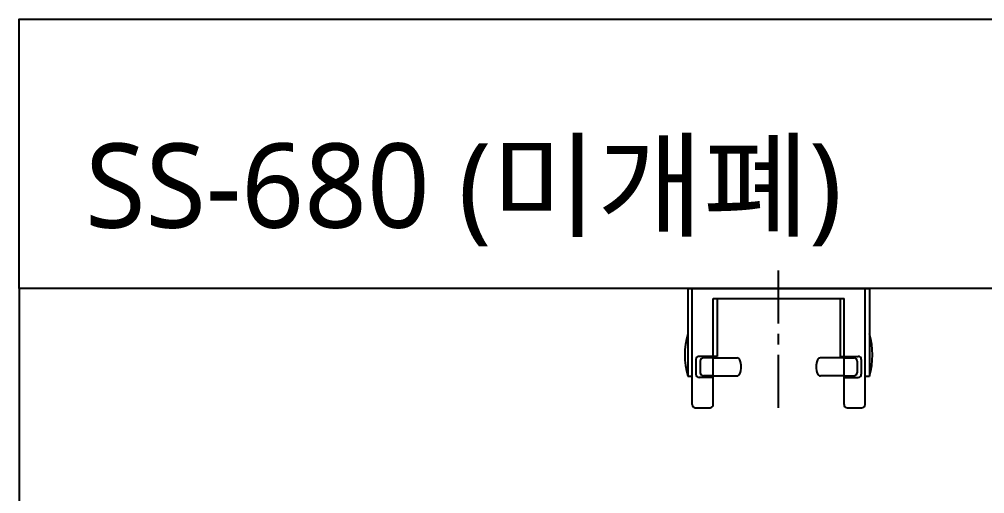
# Model space of a CAD drawing. Extents: x 8541 to 14664, y -60 to 2468.
# Drawn here: x 8678 to 9593, y 2018 to 2468 of the extents above; entities that cross this region are included whole.
import ezdxf

# ---------------------------------------------------------------- set-up
doc = ezdxf.new("R2010")
doc.units = 0
doc.header["$LTSCALE"] = 20
doc.header["$MEASUREMENT"] = 0
doc.linetypes.add('CENTER', pattern=[2, 1.25, -0.25, 0.25, -0.25])
doc.layers.get('0').update_dxf_attribs({"linetype": 'CONTINUOUS'})
for name, color, linetype in [('3', 3, 'CONTINUOUS'), ('4', 4, 'CONTINUOUS'), ('6', 6, 'CONTINUOUS'), ('CENTER', 2, 'CENTER')]:
    doc.layers.add(name, color=color, linetype=linetype)
doc.styles.add('GHS', font='romans', dxfattribs={"bigfont": 'ghs'})

msp = doc.modelspace()

# ---------------------------------------------------------------- linework, layer by layer
at = {"layer": '3', "color": 7}
msp.add_lwpolyline([(8678, 2212.4), (8678, 2467.78), (11313.14, 2467.78), (11313.14, 287.37), (10605.5, 287.37)], dxfattribs=at)
at = {"layer": '4'}
for p, q in [((9312, 2212.4), (9484, 2212.4)), ((9312, 2212.4), (9312, 2129.4)), ((9316, 2102.4), (9316, 2212.4)), ((9480, 2102.4), (9480, 2212.4)), ((9484, 2212.4), (9484, 2129.4)), ((9336, 2203.1), (9460, 2203.1)), ((9336, 2102.4), (9336, 2203.1)), ((9339.77, 2203.1), (9339.77, 2148.1)), ((9456.23, 2203.1), (9456.23, 2148.1)), ((9460, 2102.4), (9460, 2203.1)), ((9319.63, 2145.1), (9319.63, 2131.1)), ((9336, 2148.1), (9322.63, 2148.1)), ((9323.63, 2143.6), (9323.63, 2132.6)), ((9336, 2146.6), (9326.63, 2146.6)), ((9339.77, 2148.1), (9336, 2148.1)), ((9336, 2146.6), (9358.45, 2146.6)), ((9460, 2146.6), (9437.55, 2146.6)), ((9456.23, 2148.1), (9460, 2148.1)), ((9460, 2148.1), (9473.37, 2148.1)), ((9460, 2146.6), (9469.37, 2146.6)), ((9472.37, 2143.6), (9472.37, 2132.6)), ((9476.37, 2145.1), (9476.37, 2131.1)), ((9312, 2129.4), (9316, 2129.4)), ((9336, 2128.1), (9322.63, 2128.1)), ((9336, 2129.6), (9326.63, 2129.6)), ((9336, 2129.6), (9358.45, 2129.6)), ((9460, 2129.6), (9437.55, 2129.6)), ((9460, 2129.6), (9469.37, 2129.6)), ((9460, 2128.1), (9473.37, 2128.1)), ((9480, 2129.4), (9484, 2129.4)), ((9319, 2099.4), (9333, 2099.4)), ((9463, 2099.4), (9477, 2099.4))]:
    msp.add_line(p, q, dxfattribs=at)
for centre, radius, start, end in [((9377.18, 2149.4), 68.18, 162.94091, 197.05909), ((9418.82, 2149.4), 68.18, 342.94091, 17.05909), ((9322.63, 2145.1), 3, 90, 180), ((9326.63, 2143.6), 3, 90, 180), ((9358.45, 2143.6), 3, 20.74303, 90), ((9343.93, 2138.1), 18.53, 339.25697, 20.74303), ((9452.07, 2138.1), 18.53, 159.25697, 200.74303), ((9437.55, 2143.6), 3, 90, 159.25697), ((9469.37, 2143.6), 3, 0, 90), ((9473.37, 2145.1), 3, 0, 90), ((9322.63, 2131.1), 3, 180, 270), ((9326.63, 2132.6), 3, 180, 270), ((9358.45, 2132.6), 3, 270, 339.25697), ((9437.55, 2132.6), 3, 200.74303, 270), ((9469.37, 2132.6), 3, 270, 0), ((9473.37, 2131.1), 3, 270, 0), ((9319, 2102.4), 3, 180, 270), ((9333, 2102.4), 3, 270, 0), ((9463, 2102.4), 3, 180, 270), ((9477, 2102.4), 3, 270, 0)]:
    msp.add_arc(centre, radius, start, end, dxfattribs=at)
at = {"layer": '6', "color": 6}
msp.add_lwpolyline([(9915.5, 2212.4), (8678, 2212.4), (8678, 287.37), (10605.5, 287.37), (10605.5, 1287.37)], dxfattribs=at)
at = {"layer": 'CENTER', "color": 1, "linetype": 'CENTER', "ltscale": 2}
msp.add_line((9398, 2099.4), (9398, 2232.16), dxfattribs=at)

# ---------------------------------------------------------------- texts
at = {"insert": (8740.5, 2350.07), "char_height": 80, "width": 1331.9451, "attachment_point": 1, "style": 'GHS'}
msp.add_mtext('{\\fNanumGothic|b0|i0|c0|p50;SS-680 (\\fNanumGothic|b0|i0|c129|p50;미개폐)}', dxfattribs=at)

doc.saveas('drawing.dxf')
